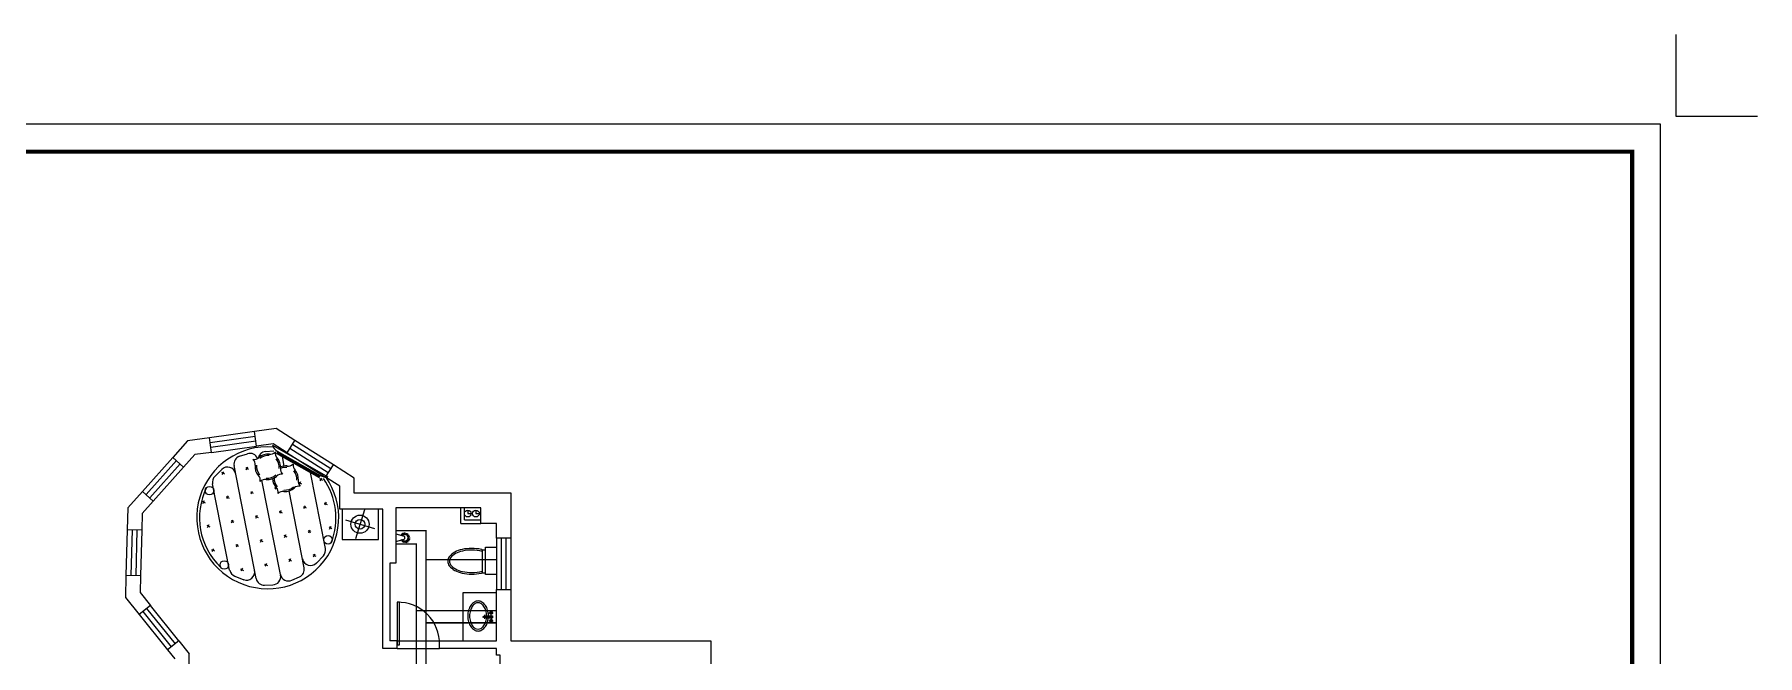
# Model space of a CAD drawing. Header units: millimetres. Extents: x -1705246 to 222838, y -3231245 to 126310.
# Drawn here: x 194437 to 222838, y 8510 to 18750 of the extents above; entities that cross this region are included whole.
import ezdxf

# ---------------------------------------------------------------- set-up
doc = ezdxf.new("R2010")
doc.units = ezdxf.units.MM
doc.linetypes.add('ACAD_ISO03W100', pattern=[30, 12, -18])
for name, color, linetype in [('0-01图框模板说明', 2, 'Continuous'), ('0-02图框细线', 136, 'Continuous'), ('250', 250, 'Continuous'), ('家具内线', 8, 'Continuous'), ('家具外线', 1, 'Continuous')]:
    doc.layers.add(name, color=color, linetype=linetype)
doc.layers.add('Z not print', color=8, linetype='Continuous', plot=False)

msp = doc.modelspace()

# ---------------------------------------------------------------- linework, layer by layer
at = {"color": 250}
for p, q in [((198422.8, 12251.5), (198062.4, 12201.3)), ((198730.1, 12056.7), (198422.8, 12251.5)), ((196959.2, 12047.6), (196716.8, 11776.3)), ((197319.6, 12097.8), (196959.2, 12047.6)), ((198062.4, 12201.3), (197319.6, 12097.8)), ((197352.7, 11860.1), (197319.6, 12097.8)), ((198073.4, 12122), (197330.6, 12018.6)), ((198084.5, 12042.8), (197341.6, 11939.3)), ((197352.7, 11860.1), (198095.5, 11963.6)), ((198095.5, 11963.6), (198062.4, 12201.3)), ((198368.7, 12001.6), (198095.5, 11963.6)), ((198601.7, 11854), (198368.7, 12001.6)), ((198601.7, 11854), (198730.1, 12056.7)), ((199320.9, 11587.8), (198687.3, 11989.2)), ((199363.7, 11655.4), (198730.1, 12056.7)), ((196716.8, 11776.3), (196217, 11217.1)), ((196776.4, 11723), (196276.6, 11163.8)), ((196836.1, 11669.7), (196336.3, 11110.5)), ((196895.7, 11616.4), (196716.8, 11776.3)), ((197079.5, 11822.1), (196895.7, 11616.4)), ((197352.7, 11860.1), (197079.5, 11822.1)), ((198601.7, 11854), (199235.3, 11452.6)), ((199278.1, 11520.2), (198644.5, 11921.6)), ((199235.3, 11452.6), (199363.7, 11655.4)), ((199708.3, 11437.1), (199363.7, 11655.4)), ((196895.7, 11616.4), (196395.9, 11057.2)), ((199468.3, 11305), (199235.3, 11452.6)), ((199708.3, 11185), (199708.3, 11437.1)), ((196217, 11217.1), (195974.5, 10945.8)), ((196395.9, 11057.2), (196217, 11217.1)), ((199468.3, 10925), (199468.3, 11305)), ((202293.3, 11185), (199708.3, 11185)), ((202293.3, 10445), (202293.3, 11185)), ((195974.5, 10945.8), (195965, 10582.1)), ((196212.1, 10851.5), (196204.9, 10575.8)), ((196395.9, 11057.2), (196212.1, 10851.5)), ((200178.3, 10925), (199468.3, 10925)), ((200106.2, 10925), (199506.2, 10925)), ((199506.2, 10925), (199506.2, 10425)), ((199876, 10914.2), (199730.3, 10435.9)), ((200106.2, 10425), (200106.2, 10925)), ((200178.3, 8625), (200178.3, 10925)), ((201793.3, 10945), (200393.3, 10945)), ((200393.3, 10945), (200393.3, 10035)), ((201463.3, 10685), (201463.3, 10945)), ((201523.3, 10745), (201523.3, 10945)), ((201578.3, 10905), (201578.3, 10850)), ((201578.3, 10850), (201633.3, 10850)), ((201713.5, 10905), (201713.5, 10850)), ((201713.5, 10850), (201768.5, 10850)), ((201793.3, 10685), (201793.3, 10945)), ((195965, 10582.1), (195945.3, 9832.3)), ((196204.9, 10575.8), (195965, 10582.1)), ((196045, 10580), (196025.3, 9830.2)), ((196124.9, 10577.9), (196105.3, 9828.2)), ((196204.9, 10575.8), (196185.2, 9826.1)), ((199564, 10747.9), (200042.3, 10602.1)), ((201463.3, 10685), (201793.3, 10685)), ((201523.3, 10745), (201793.3, 10745)), ((202053.3, 10685), (201793.3, 10685)), ((202053.3, 10445), (202053.3, 10685)), ((199506.2, 10425), (200106.2, 10425)), ((202293.3, 10445), (202053.3, 10445)), ((202053.3, 10445), (202053.3, 9600)), ((202133.3, 9600), (202133.3, 10445)), ((202213.3, 9600), (202213.3, 10445)), ((202293.3, 9600), (202293.3, 10445)), ((200393.3, 10035), (200293.3, 10035)), ((200293.3, 10035), (200293.3, 8750)), ((195945.3, 9832.3), (195935.8, 9468.8)), ((196185.2, 9826.1), (195945.3, 9832.3)), ((196185.2, 9826.1), (196178, 9550.3)), ((195935.8, 9468.8), (196161.4, 9187.2)), ((196178, 9550.3), (196348.7, 9337.2)), ((200453.3, 9387.5), (200413.3, 9387.5)), ((200413.3, 9387.5), (200413.3, 8687.5)), ((200453.3, 8687.5), (200453.3, 9387.5)), ((201503.3, 9550), (202053.3, 9550)), ((201503.3, 8750), (201503.3, 9550)), ((202053.3, 8750), (202053.3, 9600)), ((202053.3, 9600), (202293.3, 9600)), ((202293.3, 8745), (202293.3, 9600)), ((196348.7, 9337.2), (196161.4, 9187.2)), ((196161.4, 9187.2), (196630.2, 8601.8)), ((196223.8, 9237.2), (196692.7, 8651.8)), ((196286.3, 9287.2), (196755.1, 8701.8)), ((196817.6, 8751.8), (196348.7, 9337.2)), ((196817.6, 8751.8), (196630.2, 8601.8)), ((196630.2, 8601.8), (196748.3, 8454.4)), ((196817.6, 8751.8), (196988.3, 8538.7)), ((196988.3, 7565), (196988.3, 8538.7)), ((200413.3, 8625), (200178.3, 8625)), ((200413.3, 8750), (200293.3, 8750)), ((200413.3, 8625), (200413.3, 8750)), ((200413.3, 8750), (201113.3, 8750)), ((200413.3, 8687.5), (200453.3, 8687.5)), ((200413.3, 8625), (201113.3, 8625)), ((201113.3, 8625), (201113.3, 8750)), ((201113.3, 8750), (202053.3, 8750)), ((202053.3, 8625), (201113.3, 8625)), ((202053.3, 8515), (202053.3, 8625)), ((205588.3, 8745), (202293.3, 8745)), ((205588.3, 7995), (205588.3, 8745)), ((202113.3, 8515), (202053.3, 8515)), ((202113.3, 7565), (202113.3, 8515))]:
    msp.add_line(p, q, dxfattribs=at)
at = {"color": 1, "linetype": 'ACAD_ISO03W100', "lineweight": 30, "ltscale": 5, "const_width": 25}
for points in [[(200730, 9250), (200730, 10350), (200393.3, 10350)], [(201710, 4070), (201710, 8000), (200730, 8000), (200730, 9250), (202053.3, 9250)]]:
    msp.add_lwpolyline(points, dxfattribs=at)
at = {"color": 250}
for centre, radius in [((199803.1, 10675), 150), ((201578.3, 10850), 55), ((201713.5, 10850), 55), ((199803.1, 10675), 80)]:
    msp.add_circle(centre, radius, dxfattribs=at)
for centre, radius, start, end in [((201663.3, 10885), 200, 180, 180), ((200433.3, 8707.5), 680.3, 358.31532, 91.68468)]:
    msp.add_arc(centre, radius, start, end, dxfattribs=at)
at = {"layer": '0-01图框模板说明', "color": 2, "const_width": 66.9}
msp.add_lwpolyline([(220771.2, 16815.6), (220771.2, -9703.2), (182887.2, -9703.2), (182887.2, 16815.6)], close=True, dxfattribs=at)
at = {"layer": '0-02图框细线'}
msp.add_lwpolyline([(221233.2, 17277.6), (221233.2, -10165.2), (182425.2, -10165.2), (182425.2, 17277.6)], close=True, dxfattribs=at)
at = {"layer": '250', "color": 5, "const_width": 25}
for points in [[(200890, 10090), (200890, 10570), (200393.3, 10570)], [(200890, 9050), (200890, 10090), (202053.3, 10090)], [(201900, 3870), (201900, 8170), (200890, 8170), (200890, 9050), (202053.3, 9050)]]:
    msp.add_lwpolyline(points, dxfattribs=at)
at = {"layer": 'Z not print', "color": 5}
msp.add_lwpolyline([(221488.3, 18749.8), (221488.3, 17400.4), (222837.8, 17400.4)], dxfattribs=at)
at = {"layer": '家具内线', "color": 250}
for p, q in [((197817.8, 11795), (197947.1, 11836.9)), ((198246, 11872.9), (198381.2, 11885)), ((198422.3, 11848), (199130.3, 11447.2)), ((198431.2, 11863.7), (199139.2, 11462.9)), ((198553.4, 11634.9), (198522.8, 11791.1)), ((197409.7, 11463.8), (197524.7, 11578.9)), ((197521.1, 11531), (197568.1, 11504.4)), ((197531.3, 11494.2), (197557.9, 11541.2)), ((198091.8, 9778.9), (197726.9, 11640.6)), ((197918.6, 11608.9), (197965.6, 11582.3)), ((197928.8, 11572.1), (197955.4, 11619.1)), ((198490.9, 9848.4), (198186.9, 11399.3)), ((198791.3, 11367.3), (198838.3, 11340.7)), ((198801.5, 11330.5), (198828.1, 11377.5)), ((199232.6, 10275.1), (198987, 11528.3)), ((199136, 11426.8), (199183, 11400.2)), ((199146.2, 11390), (199172.8, 11437)), ((197651.5, 9919.7), (197372.6, 11342.4)), ((197599, 11133.6), (197646, 11107)), ((197609.2, 11096.8), (197635.8, 11143.8)), ((197996.5, 11211.5), (198043.5, 11184.9)), ((198006.7, 11174.7), (198033.3, 11221.7)), ((198393.9, 11289.4), (198440.9, 11262.8)), ((198404.1, 11252.6), (198430.7, 11299.6)), ((198882.3, 9956.8), (198634, 11223.7)), ((197201.6, 11055.7), (197248.6, 11029.1)), ((197211.8, 11018.9), (197238.4, 11065.9)), ((198074.4, 10814), (198121.4, 10787.4)), ((198084.6, 10777.2), (198111.2, 10824.2)), ((198471.8, 10891.9), (198518.8, 10865.3)), ((198482, 10855.1), (198508.6, 10902.1)), ((198869.2, 10969.8), (198916.2, 10943.2)), ((198879.4, 10933), (198906, 10980)), ((199213.9, 11029.4), (199260.9, 11002.8)), ((199224.1, 10992.6), (199250.7, 11039.6)), ((197279.5, 10658.3), (197326.5, 10631.6)), ((197289.7, 10621.5), (197316.3, 10668.4)), ((197676.9, 10736.1), (197723.9, 10709.5)), ((197687.1, 10699.3), (197713.7, 10746.3)), ((198947.1, 10572.4), (198994.1, 10545.8)), ((198957.3, 10535.6), (198983.9, 10582.6)), ((199291.8, 10631.9), (199338.8, 10605.3)), ((199302, 10595.1), (199328.6, 10642.1)), ((200513, 10493.7), (200492.7, 10522.2)), ((200527.3, 10500.9), (200516.8, 10534.2)), ((200543.1, 10503.2), (200543.5, 10538.2)), ((200558.9, 10500.6), (200570, 10533.7)), ((200573.1, 10493.2), (200593.9, 10521.3)), ((197357.4, 10260.8), (197404.4, 10234.2)), ((197367.6, 10224), (197394.2, 10271)), ((197754.8, 10338.7), (197801.8, 10312.1)), ((197765, 10301.9), (197791.6, 10348.9)), ((198152.3, 10416.6), (198199.3, 10390)), ((198162.5, 10379.8), (198189.1, 10426.8)), ((198549.7, 10494.5), (198596.7, 10467.9)), ((198559.9, 10457.7), (198586.5, 10504.7)), ((200495.2, 10418.2), (200472.5, 10402.1)), ((200498.1, 10485.1), (200473.4, 10503.3)), ((200512.2, 10410.9), (200491.4, 10382.8)), ((200526.4, 10403.5), (200515.3, 10370.4)), ((200542.2, 10400.9), (200541.9, 10365.9)), ((200558, 10403.2), (200568.5, 10369.9)), ((200572.4, 10410.4), (200592.6, 10381.9)), ((200583.8, 10421.6), (200611.9, 10400.8)), ((200584.4, 10481.8), (200612.8, 10502)), ((200591.2, 10435.8), (200624.3, 10424.7)), ((200591.5, 10467.4), (200624.8, 10477.9)), ((200593.8, 10451.6), (200628.8, 10451.2)), ((201818.1, 10255.3), (201818.1, 9873.5)), ((201873.3, 9873.5), (201873.3, 10255.3)), ((197832.7, 9941.3), (197879.7, 9914.7)), ((197842.9, 9904.5), (197869.5, 9951.5)), ((198230.2, 10019.2), (198277.1, 9992.6)), ((198240.4, 9982.4), (198267, 10029.4)), ((198627.6, 10097.1), (198674.6, 10070.5)), ((198637.8, 10060.3), (198664.4, 10107.3)), ((199025, 10175), (199072, 10148.4)), ((199035.2, 10138.2), (199061.8, 10185.2)), ((199084.4, 10035.8), (199198.3, 10156.5)), ((197737.2, 9818.6), (197886.1, 9760.9)), ((198229.7, 9670), (198366.2, 9675.5)), ((198678.4, 9751.1), (198804.9, 9807.6)), ((201824.2, 9149.9), (201995.2, 9149.9)), ((201853.1, 9182.3), (201853.1, 9117.5)), ((201924, 9215.4), (201995.2, 9215.4)), ((201965.5, 9166.1), (201965.5, 9256.7)), ((201965.5, 9133.7), (201965.5, 9043.1)), ((201924, 9084.4), (201995.2, 9084.4))]:
    msp.add_line(p, q, dxfattribs=at)
for centre, radius in [((197323.5, 11228.6), 70.9), ((199275.7, 10418.3), 70.9), ((197566.2, 10003.1), 70.9), ((201965.5, 9214.3), 16.2), ((201965.5, 9085.5), 16.2)]:
    msp.add_circle(centre, radius, dxfattribs=at)
for centre, radius, start, end in [((197859.4, 11666.5), 135, 107.95995, 191.08912), ((197988.7, 11708.5), 135, 21.28181, 107.95995), ((198309.7, 11629.5), 214.3, 175.00387, 220.52793), ((198258, 11738.5), 135, 95.0994, 168.85038), ((198288.5, 11593.7), 214.3, 85.00387, 130.52793), ((198257.4, 11612.3), 214.3, 355.74796, 41.27202), ((197505.1, 11368.4), 135, 134.99932, 191.08912), ((197620.1, 11483.4), 135, 11.08912, 134.99932), ((198273.2, 11648.1), 214.3, 265.74796, 311.27202), ((198601.4, 11433.5), 214.3, 178.69603, 220.52793), ((198580.2, 11397.7), 214.3, 85.00387, 114.28702), ((198549.1, 11416.3), 214.3, 355.74796, 41.27202), ((198281.9, 10781.5), 1125, 338.68668, 35.15944), ((198281.9, 10781.5), 1125, 153.82212, 226.2814), ((198564.9, 11452.1), 214.3, 265.74796, 311.27202), ((199100.2, 10249.2), 135, 316.64713, 11.08912), ((201586.5, 9802.1), 441.1, 102.55858, 118.27173), ((201643.7, 9545.4), 704.1, 90, 102.55858), ((201643.7, 9545.4), 704.1, 75.6544, 90), ((201700.9, 9802.1), 441.1, 75.49156, 77.44142), ((198749.8, 9930.9), 135, 294.07934, 11.08912), ((198749.8, 9930.9), 135, 294.07934, 11.08912), ((198986.2, 10128.5), 135, 191.08912, 316.64713), ((201368.9, 10064.4), 92.6, 142.39697, 180), ((201368.9, 10064.4), 92.6, 180, 217.60303), ((201499.6, 9963.8), 257.6, 118.27173, 142.39697), ((201499.6, 10165), 257.6, 217.60303, 241.72827), ((197789.9, 9942.3), 135, 191.08912, 248.7981), ((197932.9, 9887.9), 135, 248.7981, 11.08912), ((198224.3, 9804.9), 135, 191.08912, 272.31527), ((198360.7, 9810.4), 135, 272.31527, 11.08912), ((198623.4, 9874.3), 135, 191.08912, 294.07934), ((201586.5, 10326.6), 441.1, 241.72827, 257.44142), ((201643.7, 10583.4), 704.1, 257.44142, 270), ((201643.7, 10583.4), 704.1, 270, 284.3456), ((201749.2, 9290.8), 89.1, 90, 121.07921), ((201749.2, 9290.8), 89.1, 58.92079, 90), ((201938.1, 9162.3), 329.1, 164.11084, 180), ((201938.1, 9162.3), 329.1, 180, 195.88916), ((201845.1, 9188.7), 232.5, 145.50264, 164.11084), ((201786.3, 9229.2), 161.1, 121.07921, 145.50264), ((201712, 9229.2), 161.1, 34.49736, 58.92079), ((201653.2, 9188.7), 232.5, 15.88916, 34.49736), ((201560.2, 9162.3), 329.1, 0, 15.88916), ((201560.2, 9162.3), 329.1, 344.11084, 0), ((201845.1, 9135.8), 232.5, 195.88916, 214.49736), ((201786.3, 9095.4), 161.1, 214.49736, 238.92079), ((201749.2, 9033.8), 89.1, 238.92079, 270), ((201749.2, 9033.8), 89.1, 270, 301.07921), ((201712, 9095.4), 161.1, 301.07921, 325.50264), ((201653.2, 9135.8), 232.5, 325.50264, 344.11084)]:
    msp.add_arc(centre, radius, start, end, dxfattribs=at)
at = {"layer": '家具外线', "color": 250}
for p, q in [((198358.6, 11977.1), (199273.8, 11459.1)), ((198440, 11879.3), (199148, 11478.6)), ((200394, 10514), (200529.3, 10476.4)), ((200394, 10390.1), (200529.3, 10427.7)), ((201818.1, 10255.3), (201873.3, 10255.3)), ((201873.3, 10294.9), (202053.3, 10294.9)), ((201873.3, 10255.3), (201873.3, 10294.9)), ((202053.3, 10294.9), (202053.3, 9844.4)), ((201818.1, 9873.5), (201873.3, 9873.5)), ((201873.3, 9844.4), (201873.3, 9873.5)), ((202053.3, 9844.4), (201873.3, 9844.4)), ((201889, 9166.1), (201986.2, 9166.1)), ((201889, 9166.1), (201889, 9133.7)), ((201889, 9133.7), (201986.2, 9133.7)), ((201986.2, 9166.1), (201986.2, 9133.7))]:
    msp.add_line(p, q, dxfattribs=at)
for centre, radius in [((201853.1, 9150.3), 16.2), ((201965.5, 9214.3), 22.7), ((201965.5, 9085.5), 22.7)]:
    msp.add_circle(centre, radius, dxfattribs=at)
for centre, radius, start, end in [((198281.9, 10781.5), 1170, 85.59971, 35.15944), ((198528.7, 12036), 180, 199.0782, 240.48782), ((198056.7, 11859.3), 117.1, 260.67673, 312.93472), ((197957.6, 11661.9), 117.1, 353.34117, 45.59916), ((198309.7, 11629.5), 238.6, 175.00387, 220.52793), ((198288.5, 11593.7), 238.6, 85.00387, 130.52793), ((198321, 11945.9), 117.1, 263.34117, 315.59916), ((198522.1, 11846.9), 117.1, 170.67673, 222.93472), ((198257.4, 11612.3), 238.6, 355.74796, 41.27202), ((198612.7, 11749.9), 117.1, 263.34117, 315.59916), ((198818.1, 11644.2), 117.1, 170.67673, 222.93472), ((198042.8, 11397.9), 117.1, 350.67673, 42.93472), ((198243.5, 11296.8), 117.1, 83.34117, 135.59916), ((198273.2, 11648.1), 238.6, 265.74796, 311.27202), ((198601.4, 11433.5), 238.6, 181.581, 220.52793), ((198507.8, 11383.4), 117.1, 80.67673, 132.93472), ((198608.7, 11582.6), 117.1, 173.34117, 225.59916), ((198580.2, 11397.7), 238.6, 85.00387, 110.69037), ((198549.1, 11416.3), 238.6, 355.74796, 41.27202), ((198900.4, 11386.6), 117.1, 173.34117, 225.59916), ((199236.7, 11635.2), 180, 240.48782, 281.89744), ((198335.8, 11201.7), 117.1, 350.67673, 42.93472), ((198535.2, 11100.8), 117.1, 83.34117, 135.59916), ((198564.9, 11452.1), 238.6, 265.74796, 311.27202), ((198799.5, 11187.4), 117.1, 80.67673, 132.93472), ((200542.7, 10452.1), 51.2, 218.39691, 141.60309), ((200513.8, 10452.1), 28.9, 302.50784, 57.49216), ((201586.5, 9802.1), 468.1, 102.55858, 118.27173), ((201643.7, 9545.4), 731.1, 90, 102.55858), ((201643.7, 9545.4), 731.1, 77.44142, 90), ((201700.9, 9802.1), 468.1, 75.49156, 77.44142), ((201368.9, 10064.4), 119.6, 142.39697, 180), ((201368.9, 10064.4), 119.6, 180, 217.60303), ((201499.6, 9963.8), 284.6, 118.27173, 142.39697), ((201499.6, 10165), 284.6, 217.60303, 241.72827), ((201586.5, 10326.6), 468.1, 241.72827, 257.44142), ((201643.7, 10583.4), 731.1, 257.44142, 270), ((201643.7, 10583.4), 731.1, 270, 282.55858), ((201700.9, 10326.6), 468.1, 282.55858, 284.50844), ((201786.3, 9229.2), 191.1, 121.07921, 145.50264), ((201749.2, 9290.8), 119.1, 90, 121.07921), ((201749.2, 9290.8), 119.1, 58.92079, 90), ((201712, 9229.2), 191.1, 34.49736, 58.92079), ((201938.1, 9162.3), 359.1, 164.11084, 180), ((201938.1, 9162.3), 359.1, 180, 195.88916), ((201845.1, 9188.7), 262.5, 145.50264, 164.11084), ((201653.2, 9188.7), 262.5, 15.88916, 34.49736), ((201560.2, 9162.3), 359.1, 0, 15.88916), ((201560.2, 9162.3), 359.1, 344.11084, 0), ((201845.1, 9135.8), 262.5, 195.88916, 214.49736), ((201786.3, 9095.4), 191.1, 214.49736, 238.92079), ((201749.2, 9033.8), 119.1, 238.92079, 270), ((201749.2, 9033.8), 119.1, 270, 301.07921), ((201712, 9095.4), 191.1, 301.07921, 325.50264), ((201653.2, 9135.8), 262.5, 325.50264, 344.11084)]:
    msp.add_arc(centre, radius, start, end, dxfattribs=at)

doc.saveas('drawing.dxf')
